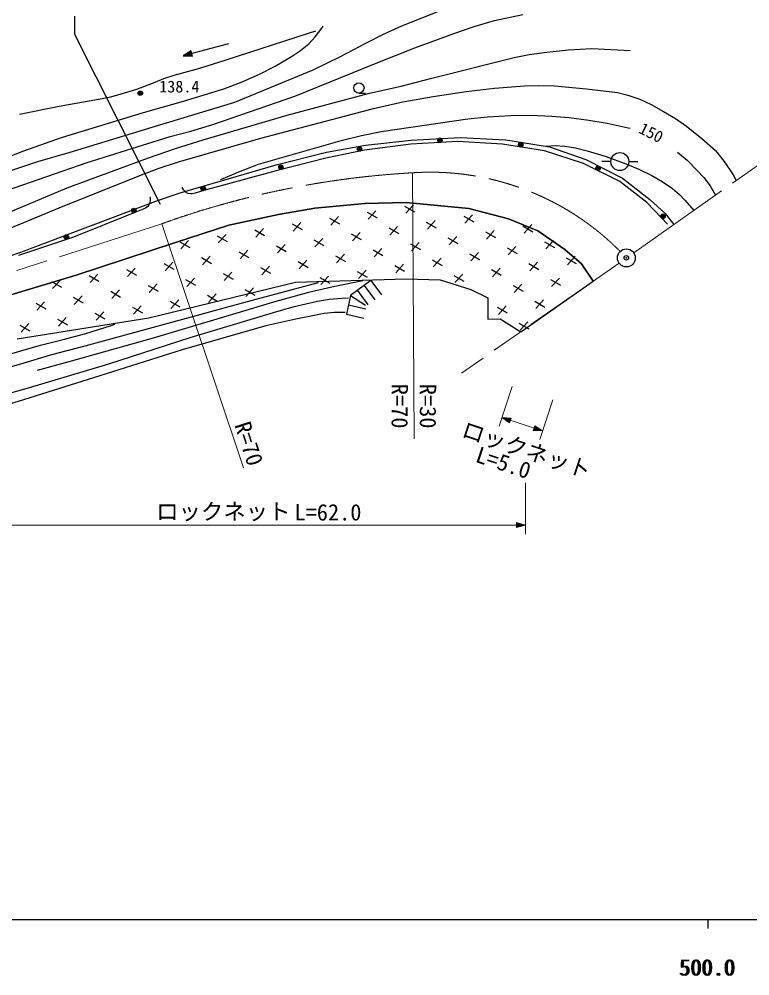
# Model space of a CAD drawing. Units: millimetres, scale not verified. Extents: x 40000 to 680000, y 20000 to 380000.
# Drawn here: x 491088 to 572683, y 198715 to 305488 of the extents above; entities that cross this region are included whole.
import ezdxf
from ezdxf.enums import TextEntityAlignment as Align

# ---------------------------------------------------------------- set-up
doc = ezdxf.new("R2010")
doc.units = ezdxf.units.MM
doc.header["$LTSCALE"] = 1000
doc.header["$PDMODE"] = 32
doc.header["$PDSIZE"] = 500
doc.linetypes.add('CHAIN', pattern=[18.5, 12, -1.5, 3.5, -1.5])
for name, color, linetype, lineweight in [('M-BGD', 7, 'Continuous', 25), ('M-BMK', 2, 'CHAIN', 13), ('M-BMK-SRVR', 3, 'Continuous', 25), ('M-STR-HTXT', 7, 'Continuous', 13), ('M-STR-STRC', 7, 'Continuous', 25), ('M-TTL-BAND', 7, 'Continuous', 25)]:
    doc.layers.add(name, color=color, linetype=linetype, lineweight=lineweight)
doc.layers.add('M-OTRS', color=6, linetype='Continuous')
doc.styles.add('ＭＳ ゴシック', font='')
doc.styles.get('ＭＳ ゴシック').set_extended_font_data('MS Gothic')

msp = doc.modelspace()

# ---------------------------------------------------------------- linework, layer by layer
at = {"layer": 'M-BGD'}
for p, q in [((514460, 302746), (509412, 301398)), ((510295, 301966), (509412, 301398)), ((509412, 301398), (510459, 301346)), ((510272, 301898), (509528, 301429)), ((509528, 301429), (510405, 301394)), ((510249, 301829), (509644, 301460)), ((509644, 301460), (510351, 301441)), ((510225, 301761), (509760, 301491)), ((509760, 301491), (510297, 301489)), ((510202, 301692), (509875, 301522)), ((509875, 301522), (510243, 301537)), ((510179, 301624), (510030, 301563)), ((510030, 301563), (510189, 301585)), ((510189, 301585), (510179, 301624)), ((510243, 301537), (510202, 301692)), ((510297, 301489), (510225, 301761)), ((510351, 301441), (510249, 301829)), ((510405, 301394), (510272, 301898)), ((510459, 301346), (510295, 301966)), ((529028, 297232), (529777, 297232)), ((534819, 291523), (529664, 290858)), ((529782, 291432), (534876, 291970)), ((540047, 291819), (534819, 291523)), ((534876, 291970), (540328, 292285)), ((545054, 291523), (540047, 291819)), ((540328, 292285), (545422, 292015)), ((549767, 290784), (545054, 291523)), ((545422, 292015), (550293, 291252)), ((519797, 289232), (525427, 290624)), ((529664, 290858), (525320, 289970)), ((525427, 290624), (529782, 291432)), ((554111, 289378), (549767, 290784)), ((550293, 291252), (554359, 289816)), ((525320, 289970), (519797, 288565)), ((558161, 287381), (554111, 289378)), ((554359, 289816), (558471, 287751)), ((557166, 289588), (556168, 289588)), ((559163, 289588), (560162, 289588)), ((509072, 286090), (519797, 289232)), ((519797, 288565), (511697, 286346)), ((561180, 285014), (558161, 287381)), ((558471, 287751), (561509, 285372)), ((509347, 286617), (509315, 286733)), ((509438, 286434), (509347, 286617)), ((509616, 286233), (509438, 286434)), ((509774, 286110), (509616, 286233)), ((511697, 286346), (510734, 286082)), ((497364, 281770), (506659, 285282)), ((505664, 285652), (505723, 285503)), ((505738, 285250), (505700, 285019)), ((505723, 285503), (505738, 285250)), ((506659, 285282), (509072, 286090)), ((509960, 286036), (509774, 286110)), ((510222, 285983), (509960, 286036)), ((510425, 285997), (510222, 285983)), ((510734, 286082), (510425, 285997)), ((561509, 285372), (563207, 283801)), ((504920, 284276), (503992, 283905)), ((505217, 284394), (504920, 284276)), ((505447, 284573), (505217, 284394)), ((505588, 284759), (505447, 284573)), ((505700, 285019), (505588, 284759)), ((520049, 283691), (524102, 284406)), ((524102, 284406), (520049, 283691)), ((524102, 284406), (529688, 284901)), ((529688, 284901), (524102, 284406)), ((529688, 284901), (534289, 285011)), ((534289, 285011), (529688, 284901)), ((530930, 284110), (530068, 283161)), ((534128, 284617), (535239, 283980)), ((535114, 284773), (534252, 283824)), ((534289, 285011), (541300, 284351)), ((541300, 284351), (534289, 285011)), ((541300, 284351), (545736, 283196)), ((545736, 283196), (541300, 284351)), ((562800, 283313), (561180, 285014)), ((503992, 283905), (497144, 281168)), ((514517, 282481), (520049, 283691)), ((520049, 283691), (514517, 282481)), ((525759, 283291), (526870, 282654)), ((526745, 283447), (525883, 282498)), ((529944, 283954), (531054, 283317)), ((537536, 283003), (536675, 282054)), ((540735, 283509), (541845, 282873)), ((541721, 283665), (540859, 282717)), ((545736, 283196), (549022, 281875)), ((549022, 281875), (545736, 283196)), ((563490, 282588), (562800, 283313)), ((563207, 283801), (564198, 282578)), ((508566, 280555), (514517, 282481)), ((514517, 282481), (508566, 280555)), ((517390, 281965), (518501, 281329)), ((518376, 282121), (517515, 281172)), ((521575, 282628), (522685, 281992)), ((522561, 282784), (521699, 281835)), ((532366, 282183), (533476, 281547)), ((533352, 282340), (532490, 281391)), ((536550, 282846), (537661, 282210)), ((544143, 281895), (543281, 280946)), ((547341, 282402), (548452, 281766)), ((548327, 282558), (547466, 281609)), ((497144, 281168), (491032, 279097)), ((491287, 279480), (497364, 281770)), ((513206, 281302), (514316, 280666)), ((514192, 281458), (513330, 280510)), ((523997, 280858), (525108, 280221)), ((524983, 281014), (524121, 280065)), ((528181, 281521), (529292, 280884)), ((529168, 281677), (528306, 280728)), ((538972, 281076), (540083, 280440)), ((539959, 281232), (539097, 280284)), ((543157, 281739), (544267, 281103)), ((549022, 281875), (552035, 279785)), ((552035, 279785), (549022, 281875)), ((497447, 276924), (508566, 280555)), ((508566, 280555), (497447, 276924)), ((509021, 280639), (510132, 280003)), ((510008, 280796), (509146, 279847)), ((519812, 280195), (520923, 279559)), ((520799, 280351), (519937, 279402)), ((530603, 279750), (531714, 279114)), ((531590, 279907), (530728, 278958)), ((534788, 280413), (535899, 279777)), ((535774, 280570), (534912, 279621)), ((545579, 279969), (546690, 279333)), ((546565, 280125), (545703, 279176)), ((549763, 280632), (550874, 279995)), ((550750, 280788), (549888, 279839)), ((552035, 279785), (553897, 278189)), ((553897, 278189), (552035, 279785)), ((487841, 278313), (491287, 279480)), ((511443, 278869), (512554, 278233)), ((512430, 279025), (511568, 278077)), ((515628, 279532), (516739, 278896)), ((516614, 279688), (515752, 278739)), ((526419, 279088), (527530, 278451)), ((527405, 279244), (526543, 278295)), ((538196, 278799), (537334, 277851)), ((541394, 279306), (542505, 278670)), ((542381, 279462), (541519, 278513)), ((552186, 278862), (553296, 278225)), ((553172, 279018), (552310, 278069)), ((504061, 277700), (503199, 276751)), ((507259, 278206), (508370, 277570)), ((508245, 278362), (507383, 277414)), ((518050, 277762), (519161, 277125)), ((519036, 277918), (518175, 276969)), ((522235, 278425), (523345, 277788)), ((523221, 278581), (522359, 277632)), ((533026, 277980), (534136, 277344)), ((534012, 278136), (533150, 277188)), ((537210, 278643), (538321, 278007)), ((544803, 277692), (543941, 276743)), ((548001, 278199), (549112, 277562)), ((548987, 278355), (548126, 277406)), ((553897, 278189), (555185, 276246)), ((555185, 276246), (553897, 278189)), ((486822, 273733), (497447, 276924)), ((497447, 276924), (486822, 273733)), ((498890, 276880), (500001, 276244)), ((499876, 277037), (499015, 276088)), ((503075, 277543), (504185, 276907)), ((510667, 276592), (509806, 275643)), ((513866, 277099), (514976, 276463)), ((514852, 277255), (513990, 276306)), ((524657, 276654), (525767, 276018)), ((525643, 276811), (524781, 275862)), ((528841, 277317), (529952, 276681)), ((529827, 277474), (528966, 276525)), ((539632, 276873), (540743, 276237)), ((540619, 277029), (539757, 276080)), ((543817, 277536), (544927, 276899)), ((551410, 276585), (550548, 275636)), ((494706, 276218), (495816, 275581)), ((495692, 276374), (494830, 275425)), ((505497, 275773), (506607, 275137)), ((505575, 272149), (521945, 276123)), ((506483, 275929), (505621, 274981)), ((509681, 276436), (510792, 275800)), ((517274, 275485), (516412, 274536)), ((521945, 276123), (534291, 276494)), ((530377, 276325), (528103, 274657)), ((529619, 275769), (530797, 274149)), ((530377, 276325), (531555, 274705)), ((534291, 276494), (538089, 276388)), ((538089, 276388), (541519, 275328)), ((546239, 275766), (547350, 275129)), ((547225, 275922), (546363, 274973)), ((547094, 270590), (555185, 276246)), ((550423, 276428), (551534, 275792)), ((497128, 274447), (498239, 273811)), ((498114, 274604), (497252, 273655)), ((501312, 275110), (502423, 274474)), ((502299, 275267), (501437, 274318)), ((512103, 274666), (513214, 274030)), ((513090, 274822), (512228, 273873)), ((516288, 275329), (517399, 274692)), ((528103, 274657), (527633, 272553)), ((528103, 274657), (529773, 273557)), ((528861, 275213), (530039, 273593)), ((541519, 275328), (543418, 274374)), ((492943, 273785), (494054, 273148)), ((493930, 273941), (493068, 272992)), ((503734, 273340), (504845, 272704)), ((504721, 273496), (503859, 272548)), ((507919, 274003), (509030, 273367)), ((508905, 274159), (508043, 273210)), ((527868, 273605), (529817, 273166)), ((543418, 274374), (543418, 271990)), ((545463, 273489), (544601, 272540)), ((548661, 273995), (549772, 273359)), ((549647, 274152), (548785, 273203)), ((499550, 272677), (500661, 272041)), ((500536, 272833), (499674, 271885)), ((527633, 272553), (529582, 272115)), ((544477, 273333), (545587, 272696)), ((490855, 269817), (505575, 272149)), ((491181, 271351), (492292, 270715)), ((492167, 271508), (491306, 270559)), ((495366, 272014), (496476, 271378)), ((496352, 272171), (495490, 271222)), ((543418, 271990), (544790, 272043)), ((544790, 272043), (547094, 270590)), ((546899, 271562), (548009, 270926)), ((547885, 271719), (547023, 270770))]:
    msp.add_line(p, q, dxfattribs=at)
for points in [[(489707, 288451), (493175, 289583), (496792, 290656), (505929, 293417), (515188, 296219), (523905, 299841), (526965, 301319), (529802, 302799), (531759, 303802), (533838, 304749), (538325, 306530)], [(472988, 279765), (474834, 280408), (476869, 281235), (480185, 282645), (483903, 284109), (486823, 285311), (489693, 286378), (498686, 289481), (507936, 292372), (510256, 292977), (512729, 293736), (521876, 296877), (530940, 300564), (535276, 302268), (539640, 303874), (541889, 304659), (544183, 305351), (547323, 306010)], [(487366, 289156), (491613, 290786), (495817, 292286), (504979, 295078), (509425, 296330), (513953, 297719), (516007, 298501), (517913, 299337), (519691, 300246), (521508, 301300), (522512, 301971), (523435, 302733), (524156, 303516), (524883, 304477), (525045, 304702)], [(491143, 294878), (495558, 295778), (499935, 296561), (501310, 296814), (502500, 297137), (504246, 297688), (506280, 298461), (507241, 298868), (508387, 299216), (511264, 300016), (514217, 300945), (523382, 303913), (524234, 304193)], [(473463, 277266), (476055, 278203), (478648, 279254), (487664, 282973), (496469, 286657), (505515, 290022), (508539, 291057), (511648, 292008), (521004, 294761), (530225, 297219), (533731, 298018), (537182, 298910), (546354, 301196), (548049, 301531), (550025, 301809), (552430, 302060), (555021, 302209), (559298, 302000)], [(486567, 280692), (495568, 284430), (504573, 288054), (506609, 288814), (508892, 289548), (518079, 292211), (527411, 294673), (530663, 295521), (533921, 296267), (537308, 296872), (540992, 297418), (544167, 297781), (547502, 298053), (549098, 298099), (550881, 298035), (554448, 297712), (557908, 297290), (559074, 297004), (560400, 296551), (561657, 295969), (563056, 295190), (564365, 294401), (565607, 293529), (567328, 292169), (568827, 290824), (569801, 289607), (570829, 288129), (571138, 287465)], [(513607, 287576), (515624, 288456), (517833, 289302), (527181, 291995), (529314, 292511), (531523, 292935), (541185, 294378), (543399, 294596), (545991, 294742), (548182, 294763), (550578, 294672), (552520, 294512), (554694, 294221), (556737, 293877), (559087, 293367), (559321, 293304)], [(549946, 291325), (550944, 291377), (552038, 291326), (553223, 291131), (554532, 290804), (556630, 290150), (558838, 289345), (560289, 288744), (561722, 288037), (562888, 287369), (564051, 286578), (564807, 285926), (565418, 285270), (566430, 284149)], [(564619, 290652), (565675, 289733), (566812, 288601), (567525, 287823), (568251, 286868), (568829, 285839)], [(438530, 254377), (447799, 256460), (451057, 257231), (454384, 257912), (458717, 258718), (463213, 259660), (472595, 261975), (481988, 264398), (491275, 267026), (494750, 268052), (498458, 269037), (507729, 271565), (517005, 274083), (524513, 276112)], [(529468, 276274), (526332, 275657), (523394, 274979), (519492, 273907), (515283, 272640), (506070, 269876), (496645, 267250), (493087, 266266)], [(459613, 255529), (462554, 256105), (465429, 256775), (469525, 257819), (473767, 259009), (478028, 260353), (482628, 261693), (491870, 264270), (501088, 267014), (510169, 269952), (519499, 272746), (521814, 273412), (524386, 274030), (525733, 274241), (527126, 274342), (527864, 274371)], [(527476, 272749), (526276, 272748), (525140, 272645), (521971, 272020), (518633, 271247), (509293, 268563), (500117, 265672), (490998, 262806), (481692, 260112), (473587, 257766)], [(433403, 254669), (436495, 255478), (439424, 256143), (442895, 256907), (446577, 257828), (449643, 258612), (452656, 259276), (462054, 260873), (471304, 262939), (480504, 265397), (483553, 266357), (486542, 267193), (488870, 267766), (491293, 268472), (493477, 269107), (495999, 269726), (498535, 270415), (501262, 271269), (501777, 271436)]]:
    msp.add_lwpolyline(points, dxfattribs=at)
for centre, major_axis in [((529028, 297804), (0, 572)), ((504620, 297226), (0, 251)), ((504620, 297226), (0, 150)), ((504620, 297226), (0, 50.1)), ((538073, 291959), (0, 251)), ((538073, 291959), (0, 150)), ((538073, 291959), (0, 50.1)), ((547089, 291458), (0, 251)), ((547089, 291458), (0, 150)), ((547089, 291458), (0, 50.1)), ((529097, 290998), (0, 251)), ((529097, 290998), (0, 150)), ((529097, 290998), (0, 50.1)), ((558165, 289588), (0, 1003)), ((520321, 288957), (0, 251)), ((520321, 288957), (0, 150)), ((520321, 288957), (0, 50.1)), ((555734, 288857), (0, 251)), ((555734, 288857), (0, 150)), ((555734, 288857), (0, 50.1)), ((511631, 286588), (0, 251)), ((511631, 286588), (0, 150)), ((511631, 286588), (0, 50.1)), ((503900, 284138), (0, 251)), ((503900, 284138), (0, 150)), ((503900, 284138), (0, 50.1)), ((562980, 283486), (0, 251)), ((562980, 283486), (0, 150)), ((562980, 283486), (0, 50.1)), ((496360, 281167), (0, 251)), ((496360, 281167), (0, 150)), ((496360, 281167), (0, 50.1))]:
    msp.add_ellipse(centre, major_axis=major_axis, ratio=0.995529, dxfattribs=at)
at = {"layer": 'M-BMK'}
for p, q in [((559709, 279418), (574937, 290139)), ((507024, 282657), (490206, 277227)), ((558075, 278266), (540483, 265968))]:
    msp.add_line(p, q, dxfattribs=at)
for centre, major_axis, start_param, end_param in [((540595, 188201), (0, 100296), 0.0561027, 0.3429033), ((536990, 258317), (0, 30089), 5.4964591, 6.3497782)]:
    msp.add_ellipse(centre, major_axis=major_axis, ratio=0.995529, start_param=start_param, end_param=end_param, dxfattribs=at)
at = {"layer": 'M-BMK-SRVR'}
for major_axis in [(0, 1003), (0, 40.1)]:
    msp.add_ellipse((558892, 278842), major_axis=major_axis, ratio=0.995529, dxfattribs=at)
at = {"layer": 'M-OTRS'}
msp.add_point((558892, 278842), dxfattribs=at)
at = {"layer": 'M-STR-HTXT'}
for p, q in [((534996, 288339), (535194, 258659)), ((507024, 282657), (516130, 255406)), ((546123, 264479), (544684, 260064)), ((549229, 258570), (550667, 262985)), ((544995, 261017), (549539, 259523)), ((544995, 261017), (546030, 260972)), ((545856, 260438), (544995, 261017)), ((545260, 260930), (545968, 260908)), ((545843, 260527), (545260, 260930)), ((545412, 260880), (545905, 260844)), ((545830, 260616), (545412, 260880)), ((545640, 260805), (545842, 260781)), ((545817, 260704), (545640, 260805)), ((545842, 260781), (545817, 260704)), ((545905, 260844), (545830, 260616)), ((545968, 260908), (545843, 260527)), ((546030, 260972), (545856, 260438)), ((548503, 259568), (548677, 260102)), ((549539, 259523), (548503, 259568)), ((548566, 259632), (548690, 260013)), ((549274, 259610), (548566, 259632)), ((548629, 259696), (548704, 259924)), ((549122, 259660), (548629, 259696)), ((548677, 260102), (549539, 259523)), ((548690, 260013), (549274, 259610)), ((548692, 259759), (548717, 259836)), ((548894, 259735), (548692, 259759)), ((548704, 259924), (549122, 259660)), ((548717, 259836), (548894, 259735)), ((547619, 248018), (547619, 253752)), ((486635, 249021), (547619, 249021)), ((546620, 248740), (546620, 249302)), ((546620, 249302), (547619, 249021)), ((547619, 249021), (546620, 248740)), ((546660, 248821), (546660, 249222)), ((546660, 249222), (547339, 249021)), ((547339, 249021), (546660, 248821)), ((546700, 248901), (546700, 249141)), ((546700, 249141), (547179, 249021)), ((547179, 249021), (546700, 248901)), ((546740, 248981), (546740, 249061)), ((546740, 249061), (546940, 249021)), ((546940, 249021), (546740, 248981))]:
    msp.add_line(p, q, dxfattribs=at)
at = {"layer": 'M-STR-STRC'}
for p, q in [((497266, 305834), (497266, 303828)), ((497266, 303828), (506819, 284836))]:
    msp.add_line(p, q, dxfattribs=at)
at = {"layer": 'M-TTL-BAND'}
for p, q in [((40000, 205000), (579000, 205000)), ((568000, 205000), (568000, 204000))]:
    msp.add_line(p, q, dxfattribs=at)

# ---------------------------------------------------------------- texts
at = {"layer": 'M-BGD', "style": 'ＭＳ ゴシック'}
msp.add_text('138.4', height=1320, dxfattribs=at).set_placement((506729, 296905), align=Align.BOTTOM_LEFT)
msp.add_text('150', height=1320, rotation=333.197, dxfattribs=at).set_placement((559994, 292486), align=Align.BOTTOM_LEFT)
at = {"layer": 'M-STR-HTXT', "style": 'ＭＳ ゴシック'}
for s, rotation, p in [('R=70', 270, (532123, 264791)), ('R=30', 270, (535279, 264791)), ('R=70', 287.925, (514596, 260036)), ('ロックネット', 341.523, (540182, 258401)), ('L=5.0', 341.724, (541752, 255578))]:
    msp.add_text(s, height=1833, rotation=rotation, dxfattribs=at).set_placement(p, align=Align.BOTTOM_LEFT)
for s, p in [('ロックネット', (506386, 249072)), ('L=62.0', (521831, 248985))]:
    msp.add_text(s, height=1833, dxfattribs=at).set_placement(p, align=Align.BOTTOM_LEFT)
at = {"layer": 'M-TTL-BAND', "style": 'ＭＳ ゴシック'}
for p in [(567844, 198195), (568000, 198195)]:
    msp.add_text('500.0', height=1833, dxfattribs=at).set_placement(p, align=Align.BOTTOM_CENTER)

doc.saveas('drawing.dxf')
